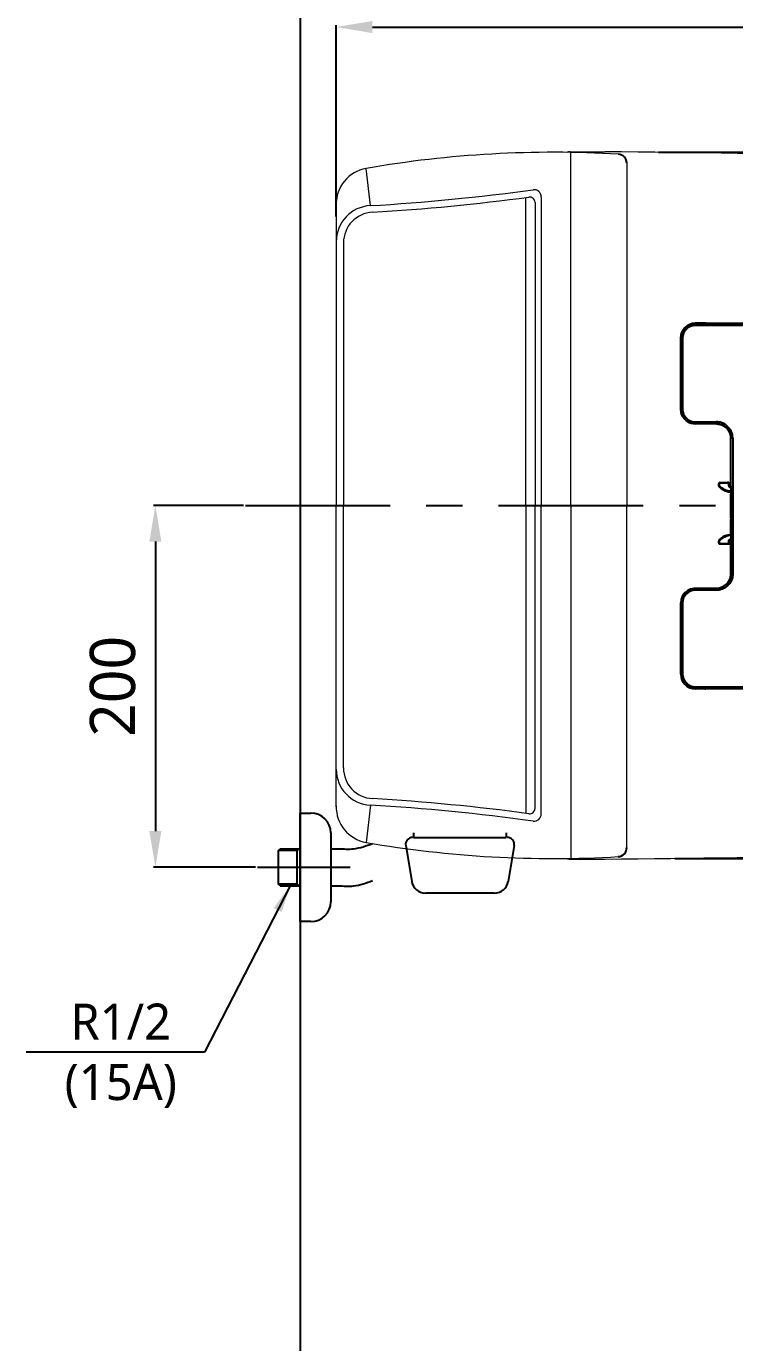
# Model space of a CAD drawing. Header units: millimetres. Extents: x 7763 to 10330, y 539 to 2772.
# Drawn here: x 7763 to 8155, y 1676 to 2403 of the extents above; entities that cross this region are included whole.
import ezdxf

# ---------------------------------------------------------------- set-up
doc = ezdxf.new("R2010")
doc.units = ezdxf.units.MM
doc.linetypes.add('CENTER', pattern=[7, 4, -1, 1, -1])
for name, color, linetype in [('1', 1, 'Continuous'), ('3', 3, 'Continuous'), ('4', 4, 'Continuous'), ('6', 6, 'Continuous'), ('CENTER', 2, 'CENTER'), ('FAUCET', 4, 'Continuous')]:
    doc.layers.add(name, color=color, linetype=linetype)
doc.styles.add('GHS', font='romans.shx', dxfattribs={"bigfont": 'whgtxt.shx'})
doc.styles.get("Standard").update_dxf_attribs({"font": 'NanumGothic.ttf'})
doc.dimstyles.new('AM_ISO$0', dxfattribs={"dimtxt": 3.5, "dimasz": 2.5, "dimexe": 1, "dimexo": 1, "dimgap": 0.8, "dimtad": 1, "dimdec": 0, "dimlfac": 10, "dimdsep": 46, "dimtxsty": 'Standard', "dimcen": 0, "dimclrd": 256, "dimclre": 256, "dimclrt": 2, "dimadec": 0, "dimazin": 2, "dimtp": 0.1, "dimtm": 0.1, "dimtfac": 0.71, "dimtdec": 0, "dimtmove": 0, "dimatfit": 3, "dimfxl": 0, "dimlwd": -1, "dimlwe": -1, "dimarcsym": 0})
doc.dimstyles.new('AM_ISO$7', dxfattribs={"dimtxt": 3.5, "dimasz": 3.5, "dimexe": 1, "dimexo": 1, "dimgap": 1.5, "dimtad": 1, "dimdec": 0, "dimdsep": 46, "dimtxsty": 'Standard', "dimcen": 0, "dimclrd": 256, "dimclre": 256, "dimclrt": 140, "dimadec": 0, "dimazin": 2, "dimtp": 0.1, "dimtm": 0.1, "dimtfac": 0.71, "dimtdec": 0, "dimtmove": 0, "dimatfit": 3, "dimfxl": 0, "dimlwd": -1, "dimlwe": -1, "dimarcsym": 0})

# ---------------------------------------------------------------- blocks, each defined once
blk = doc.blocks.new('*D9')
at = {"color": 3}
for p, q in [((7883.63, 2138.21), (7833.84, 2138.21)), ((7834.84, 2118.21), (7834.84, 1958.21)), ((7890.3, 1938.21), (7833.84, 1938.21))]:
    blk.add_line(p, q, dxfattribs=at)
for points in [[(7831.51, 2118.21), (7838.17, 2118.21), (7834.84, 2138.21)], [(7831.51, 1958.21), (7838.17, 1958.21), (7834.84, 1938.21)]]:
    blk.add_solid(points, dxfattribs=at)
at = {"layer": 'DEFPOINTS', "color": 0}
for p in [(7884.63, 2138.21), (7834.84, 1938.21), (7891.3, 1938.21)]:
    blk.add_point(p, dxfattribs=at)
at = {"color": 2, "insert": (7811.28, 2038.21), "char_height": 25, "attachment_point": 5, "rotation": 90, "style": 'GHS'}
blk.add_mtext('{\\fNanumGothic|b0|i0|c129|p50;200}', dxfattribs=at)
blk = doc.blocks.new('*D17')
at = {"color": 3}
for p, q in [((7934.84, 2297.94), (7934.84, 2403.59)), ((7954.84, 2402.59), (8614.25, 2402.59)), ((8634.25, 2139.57), (8634.25, 2403.59))]:
    blk.add_line(p, q, dxfattribs=at)
for points in [[(7954.84, 2405.93), (7954.84, 2399.26), (7934.84, 2402.59)], [(8614.25, 2405.93), (8614.25, 2399.26), (8634.25, 2402.59)]]:
    blk.add_solid(points, dxfattribs=at)
at = {"layer": 'DEFPOINTS', "color": 0}
for p in [(8634.25, 2402.59), (7934.84, 2296.94), (8634.25, 2138.57)]:
    blk.add_point(p, dxfattribs=at)
at = {"color": 2, "insert": (8284.54, 2426.11), "char_height": 25, "attachment_point": 5, "style": 'GHS'}
blk.add_mtext('{\\fNanumGothic|b0|i0|c129|p50;700}', dxfattribs=at)
blk = doc.blocks.new('*D18')
at = {"color": 3}
for p, q in [((8112.97, 2333.41), (8733.15, 2333.41)), ((8732.15, 2313.41), (8732.15, 1963.12)), ((8122.01, 1943.12), (8733.15, 1943.12))]:
    blk.add_line(p, q, dxfattribs=at)
for points in [[(8728.81, 2313.41), (8735.48, 2313.41), (8732.15, 2333.41)], [(8728.81, 1963.12), (8735.48, 1963.12), (8732.15, 1943.12)]]:
    blk.add_solid(points, dxfattribs=at)
at = {"layer": 'DEFPOINTS', "color": 0}
for p in [(8111.97, 2333.41), (8121.01, 1943.12), (8732.15, 1943.12)]:
    blk.add_point(p, dxfattribs=at)
at = {"color": 2, "insert": (8708.52, 2138.26), "char_height": 25, "attachment_point": 5, "rotation": 90, "style": 'GHS'}
blk.add_mtext('{\\fNanumGothic|b0|i0|c129|p50;390}', dxfattribs=at)
blk = doc.blocks.new('2E12E')
at = {"color": 2}
for p, q in [((6786.36, 1176.99), (6780.79, 1176.99)), ((6780.79, 1176.84), (6783.89, 1176.84)), ((6780.79, 1176.84), (6780.79, 1176.82)), ((6780.79, 1176.82), (6809.23, 1176.82)), ((6809.15, 1175.82), (6780.79, 1175.82)), ((6786.31, 1176.95), (6785.79, 1176.86)), ((6786.31, 1176.95), (6786.36, 1176.99)), ((6787.18, 1177.01), (6786.38, 1176.87)), ((6787.18, 1177.01), (6809.28, 1177)), ((6772.79, 1168.82), (6772.79, 1168.83)), ((6772.79, 1129.51), (6772.79, 1168.82)), ((6773.79, 1168.82), (6773.79, 1129.51)), ((6772.79, 1129.51), (6772.79, 1129.49)), ((6780.79, 1122.5), (6792.49, 1122.5)), ((6792.49, 1121.5), (6780.79, 1121.5)), ((6780.79, 1121.5), (6780.79, 1121.49)), ((6792.47, 1121.49), (6780.79, 1121.49)), ((6792.47, 1121.49), (6792.49, 1121.5)), ((6792.49, 1121.5), (6792.49, 1122.5)), ((6800.46, 1092.12), (6800.46, 1113.65)), ((6800.47, 1113.65), (6800.46, 1113.65)), ((6800.47, 1113.49), (6800.49, 1113.51)), ((6800.47, 1092.12), (6800.47, 1113.49)), ((6801.49, 1113.51), (6801.49, 1038.48)), ((6800.46, 1091.62), (6800.46, 1091.45)), ((6800.46, 1086.7), (6800.46, 1091.45)), ((6800.47, 1087.03), (6800.47, 1092.12)), ((6793.83, 1088.43), (6793.83, 1088.3)), ((6793.83, 1087.34), (6793.83, 1088.3)), ((6794.12, 1087.13), (6793.98, 1086.98)), ((6794.03, 1088.3), (6794.03, 1087.34)), ((6794.33, 1088.93), (6798.5, 1088.93)), ((6794.33, 1088.93), (6794.33, 1088.8)), ((6794.33, 1088.8), (6799.06, 1088.8)), ((6799.06, 1088.6), (6794.33, 1088.6)), ((6799.32, 1088.93), (6799.06, 1088.8)), ((6799.06, 1088.6), (6799.06, 1088.8)), ((6799.36, 1087.11), (6799.36, 1088.3)), ((6799.56, 1088.3), (6799.8, 1088.42)), ((6799.56, 1088.3), (6799.56, 1087.11)), ((6799.8, 1087.32), (6799.8, 1088.42)), ((6800.49, 1085.99), (6800.48, 1086.34)), ((6800.49, 1085.83), (6800.49, 1080.99)), ((6800.02, 1083.88), (6800, 1083.85)), ((6800.46, 1083.18), (6800.46, 1083.87)), ((6800.46, 1083.18), (6800.46, 1083.02)), ((6800.46, 1069.47), (6800.46, 1082.52)), ((6800.49, 1080.99), (6800.49, 1075.99)), ((6800.49, 1070.98), (6800.49, 1066.16)), ((6800.46, 1068.97), (6800.46, 1068.8)), ((6800.46, 1060.54), (6800.46, 1068.8)), ((6800.47, 1064.95), (6800.47, 1059.87)), ((6800.48, 1065.65), (6800.49, 1066)), ((6793.83, 1055.69), (6793.83, 1056.64)), ((6793.83, 1055.69), (6793.83, 1055.55)), ((6793.98, 1057), (6794.12, 1056.86)), ((6794.03, 1056.64), (6794.03, 1055.69)), ((6794.33, 1055.39), (6799.06, 1055.39)), ((6799.06, 1055.19), (6794.33, 1055.19)), ((6794.33, 1055.19), (6794.33, 1055.05)), ((6794.33, 1055.05), (6798.5, 1055.05)), ((6799.06, 1055.19), (6799.06, 1055.39)), ((6799.06, 1055.19), (6799.32, 1055.06)), ((6799.36, 1055.69), (6799.36, 1056.88)), ((6799.56, 1056.88), (6799.56, 1055.69)), ((6799.8, 1055.57), (6799.56, 1055.69)), ((6799.8, 1055.57), (6799.8, 1056.67)), ((6800, 1060.14), (6800.02, 1060.1)), ((6800.46, 1060.54), (6800.46, 1060.37)), ((6800.46, 1038.33), (6800.46, 1057.43)), ((6800.47, 1059.87), (6800.47, 1038.5)), ((6800.46, 1038.33), (6800.47, 1038.33)), ((6800.47, 1038.5), (6800.49, 1038.48)), ((6792.47, 1030.5), (6780.79, 1030.5)), ((6780.79, 1030.5), (6780.79, 1030.48)), ((6780.79, 1030.48), (6792.49, 1030.48)), ((6792.49, 1029.48), (6780.79, 1029.48)), ((6792.47, 1030.5), (6792.49, 1030.48)), ((6792.49, 1029.48), (6792.49, 1030.48)), ((6772.79, 1022.5), (6772.79, 1022.48)), ((6772.79, 1022.49), (6772.79, 1022.48)), ((6772.79, 983.17), (6772.79, 1022.48)), ((6773.79, 1022.48), (6773.79, 983.17)), ((6772.79, 983.16), (6772.79, 983.17)), ((6772.79, 983.17), (6772.79, 983.15)), ((6780.79, 976.17), (6809.15, 976.17)), ((6809.23, 975.17), (6780.79, 975.17)), ((6780.79, 975.17), (6780.79, 975.15)), ((6780.79, 975.15), (6783.89, 975.15)), ((6786.36, 974.99), (6780.79, 974.99)), ((6785.79, 975.12), (6786.31, 975.04)), ((6786.36, 974.99), (6786.31, 975.04)), ((6787.18, 974.98), (6786.38, 975.11)), ((6809.28, 974.98), (6787.18, 974.98))]:
    blk.add_line(p, q, dxfattribs=at)
for points in [[(6772.79, 1168.82), (6772.79, 1168.82), (6772.79, 1168.82), (6772.79, 1168.82), (6773, 1170.63), (6773.4, 1171.88), (6773.9, 1172.88), (6774.48, 1173.74), (6775.13, 1174.47), (6775.74, 1175.02), (6776.4, 1175.5), (6777.81, 1176.24), (6780.79, 1176.82)], [(6780.79, 1176.82), (6780.79, 1176.74), (6780.79, 1176.52), (6780.79, 1176.2), (6780.79, 1175.82)], [(6772.79, 1168.83), (6772.79, 1168.82)], [(6773.79, 1168.82), (6773.41, 1168.82), (6773.08, 1168.82), (6772.87, 1168.82), (6772.79, 1168.82)], [(6780.79, 1121.5), (6777.81, 1122.08), (6776.4, 1122.82), (6775.74, 1123.3), (6775.13, 1123.85), (6774.64, 1124.39), (6774.18, 1125), (6773.76, 1125.68), (6773.4, 1126.44), (6773, 1127.69), (6772.79, 1129.51)], [(6772.79, 1129.51), (6772.87, 1129.51), (6773.08, 1129.51), (6773.41, 1129.51), (6773.79, 1129.51)], [(6780.79, 1122.5), (6780.79, 1122.13), (6780.79, 1121.8), (6780.79, 1121.59), (6780.79, 1121.5)], [(6792.49, 1121.5), (6795.54, 1120.9), (6798.14, 1119.17), (6799.88, 1116.58), (6800.49, 1113.51)], [(6800.49, 1085.99), (6800.49, 1113.51)], [(6801.49, 1113.51), (6801.11, 1113.51), (6800.79, 1113.51), (6800.57, 1113.51), (6800.49, 1113.51)], [(6793.83, 1088.3), (6793.84, 1088.42), (6793.88, 1088.52), (6793.94, 1088.61), (6794.01, 1088.69), (6794.17, 1088.77), (6794.33, 1088.8)], [(6794.03, 1088.3), (6793.95, 1088.3), (6793.88, 1088.3), (6793.84, 1088.3), (6793.83, 1088.3)], [(6793.98, 1086.98), (6793.91, 1087.06), (6793.87, 1087.15), (6793.84, 1087.24), (6793.83, 1087.34)], [(6793.83, 1087.34), (6793.84, 1087.34), (6793.89, 1087.34), (6793.96, 1087.34), (6794.03, 1087.34)], [(6793.83, 1087.34), (6793.83, 1086.96)], [(6793.98, 1086.98), (6793.99, 1086.6)], [(6794.33, 1088.8), (6794.33, 1088.78), (6794.33, 1088.73), (6794.33, 1088.66), (6794.33, 1088.6)], [(6798.5, 1084.09), (6798.59, 1084.07), (6799.1, 1083.95), (6799.53, 1083.88), (6799.83, 1083.85), (6799.98, 1083.84), (6800, 1083.85)], [(6799.06, 1088.8), (6799.16, 1088.78), (6799.26, 1088.75), (6799.35, 1088.7), (6799.42, 1088.64), (6799.52, 1088.47), (6799.56, 1088.3)], [(6799.32, 1088.93), (6799.52, 1088.88), (6799.66, 1088.78), (6799.76, 1088.64), (6799.79, 1088.53), (6799.8, 1088.44), (6799.8, 1088.42)], [(6799.56, 1088.3), (6799.54, 1088.3), (6799.49, 1088.3), (6799.42, 1088.3), (6799.36, 1088.3)], [(6799.36, 1087.11), (6799.43, 1087.11), (6799.49, 1087.11), (6799.54, 1087.11), (6799.56, 1087.11)], [(6799.8, 1087.32), (6799.56, 1087.11)], [(6799.97, 1086.61), (6799.81, 1086.67), (6799.67, 1086.79), (6799.59, 1086.94), (6799.56, 1087.11)], [(6799.8, 1087.32), (6799.81, 1087.21), (6799.84, 1087.12), (6799.89, 1087.02), (6799.96, 1086.93), (6800, 1086.88)], [(6799.97, 1086.62), (6799.97, 1086.6), (6799.96, 1086.55), (6799.95, 1086.49), (6799.94, 1086.42)], [(6799.97, 1086.61), (6800, 1086.64), (6800.02, 1086.65), (6800.05, 1086.68), (6800.1, 1086.72), (6800.13, 1086.74), (6800.14, 1086.75), (6800.14, 1086.75)], [(6800.02, 1086.82), (6800.04, 1086.8), (6800.09, 1086.77), (6800.12, 1086.76), (6800.14, 1086.75)], [(6800.45, 1086.7), (6800.22, 1086.74), (6800.14, 1086.75)], [(6800.02, 1083.88), (6800.05, 1083.89), (6800.23, 1083.88), (6800.45, 1083.87)], [(6800.48, 1083.3), (6800.47, 1083.26), (6800.46, 1083.19), (6800.46, 1083.18)], [(6800.49, 1075.99), (6800.49, 1073.99), (6800.49, 1070.99)], [(6800.48, 1068.68), (6800.47, 1068.72), (6800.46, 1068.8), (6800.46, 1068.8)], [(6800.49, 1065.99), (6800.49, 1038.48)], [(6793.83, 1057.02), (6793.83, 1056.64)], [(6793.98, 1057), (6793.91, 1056.92), (6793.87, 1056.84), (6793.84, 1056.74), (6793.83, 1056.64)], [(6794.03, 1056.64), (6793.95, 1056.64), (6793.88, 1056.64), (6793.84, 1056.64), (6793.83, 1056.64)], [(6793.83, 1055.69), (6793.84, 1055.57), (6793.88, 1055.46), (6793.94, 1055.37), (6794.01, 1055.3), (6794.17, 1055.21), (6794.33, 1055.19)], [(6793.83, 1055.69), (6793.84, 1055.69), (6793.89, 1055.69), (6793.96, 1055.69), (6794.03, 1055.69)], [(6793.98, 1057), (6793.99, 1057.39)], [(6794.33, 1055.39), (6794.33, 1055.31), (6794.33, 1055.25), (6794.33, 1055.2), (6794.33, 1055.19)], [(6798.5, 1059.89), (6798.59, 1059.92), (6799.1, 1060.03), (6799.52, 1060.11), (6799.83, 1060.14), (6799.98, 1060.14), (6800, 1060.14)], [(6799.06, 1055.19), (6799.16, 1055.2), (6799.26, 1055.23), (6799.35, 1055.28), (6799.42, 1055.35), (6799.52, 1055.51), (6799.56, 1055.69)], [(6799.32, 1055.06), (6799.52, 1055.1), (6799.66, 1055.21), (6799.76, 1055.35), (6799.79, 1055.45), (6799.8, 1055.54), (6799.8, 1055.57)], [(6799.36, 1056.88), (6799.4, 1057.12), (6799.52, 1057.33), (6799.71, 1057.48), (6799.94, 1057.57)], [(6799.56, 1056.88), (6799.54, 1056.88), (6799.49, 1056.88), (6799.43, 1056.88), (6799.36, 1056.88)], [(6799.36, 1055.69), (6799.43, 1055.69), (6799.5, 1055.69), (6799.54, 1055.69), (6799.56, 1055.69)], [(6799.56, 1056.88), (6799.59, 1057.05), (6799.67, 1057.2), (6799.81, 1057.31), (6799.97, 1057.37)], [(6799.56, 1056.88), (6799.8, 1056.67)], [(6799.8, 1056.67), (6799.81, 1056.77), (6799.84, 1056.87), (6799.89, 1056.96), (6799.96, 1057.05), (6800, 1057.11)], [(6799.94, 1057.57), (6799.95, 1057.49), (6799.96, 1057.43), (6799.97, 1057.39), (6799.97, 1057.37)], [(6800.14, 1057.23), (6800.1, 1057.27), (6800.06, 1057.29), (6800.02, 1057.33), (6799.99, 1057.36), (6799.98, 1057.37), (6799.97, 1057.37)], [(6800.02, 1060.1), (6800.05, 1060.1), (6800.23, 1060.1), (6800.49, 1060.11)], [(6800.02, 1057.17), (6800.04, 1057.19), (6800.1, 1057.22), (6800.12, 1057.22), (6800.14, 1057.23)], [(6800.45, 1057.29), (6800.22, 1057.25), (6800.14, 1057.23)], [(6800.49, 1038.48), (6800.32, 1036.84), (6799.84, 1035.32), (6798.15, 1032.82), (6795.64, 1031.13), (6794.12, 1030.65), (6792.49, 1030.48)], [(6799.97, 1035.57), (6799.59, 1034.69), (6799.46, 1034.44)], [(6800.46, 1038.33), (6800.23, 1036.41), (6799.97, 1035.57)], [(6800.49, 1038.48), (6800.57, 1038.48), (6800.79, 1038.48), (6801.11, 1038.48), (6801.49, 1038.48)], [(6780.79, 1030.48), (6777.81, 1029.9), (6776.4, 1029.17), (6775.13, 1028.14), (6773.6, 1026), (6773.02, 1024.41), (6772.79, 1022.48)], [(6780.79, 1030.48), (6780.79, 1030.4), (6780.79, 1030.18), (6780.79, 1029.86), (6780.79, 1029.48)], [(6772.79, 1022.49), (6772.79, 1022.33)], [(6773.79, 1022.48), (6773.41, 1022.48), (6773.08, 1022.48), (6772.87, 1022.48), (6772.79, 1022.48)], [(6772.79, 983.17), (6772.87, 983.17), (6773.08, 983.17), (6773.41, 983.17), (6773.79, 983.17)], [(6772.79, 983.17), (6773.02, 981.24), (6773.6, 979.65), (6775.13, 977.51), (6776.4, 976.48), (6777.81, 975.74), (6780.79, 975.17)], [(6780.79, 976.17), (6780.79, 975.79), (6780.79, 975.47), (6780.79, 975.25), (6780.79, 975.17)]]:
    blk.add_lwpolyline(points, dxfattribs=at)
for centre, radius, start, end in [((6780.79, 1168.82), 7, 90.00897, 180.00637), ((6780.79, 1129.5), 7, 179.99075, 269.99391), ((6801.33, 1094.49), 10.51, 225.61177, 265.42504), ((6801.33, 1094.49), 10.78, 227.08165, 254.79902), ((6794.33, 1088.3), 0.3, 90.00538, 180.00753), ((6794.33, 1087.34), 0.301, 179.98991, 225.60488), ((6801.33, 1094.49), 10.31, 225.6125, 265.33613), ((6799.06, 1088.3), 0.3, 0.01711, 90.02105), ((6801.33, 1094.49), 8.19, 260.21975, 264.05346), ((6801.33, 1094.49), 7.99, 260.21955, 263.87564), ((6801.33, 1049.49), 10.51, 94.81226, 134.38823), ((6801.33, 1049.49), 10.78, 105.20098, 132.91835), ((6794.33, 1056.64), 0.301, 134.39512, 180.00746), ((6794.33, 1055.69), 0.3, 179.99316, 269.99698), ((6801.33, 1049.49), 10.31, 94.76208, 134.3875), ((6799.06, 1055.69), 0.3, 269.97474, 359.99185), ((6801.33, 1049.49), 8.19, 95.99468, 99.78025), ((6801.33, 1049.49), 7.99, 96.14515, 99.78045), ((6780.79, 1022.48), 7, 90.00897, 180.00637), ((6780.79, 983.17), 7, 179.99075, 269.99391)]:
    blk.add_arc(centre, radius, start, end, dxfattribs=at)
for centre, major_axis, ratio, start_param, end_param in [((6780.79, 1168.99), (-4.21, 6.81), 0.99966, 5.729789, 7.30029), ((6780.79, 1168.83), (0, 8), 0.999848, 0.098926, 1.570811), ((6780.79, 1168.83), (0, 8), 0.999848, 0.000015, 0.098926), ((6783.89, 1176.88), (-2.5, 0), 0.017455, 1.570806, 3.036883), ((6783.8, 1176.86), (2, 0), 0.017449, 5.715526, 6.178563), ((6786.31, 1176.45), (-0.229, 0.445), 0.99869, 5.363377, 5.807797), ((6786.36, 1176.49), (0, 0.5), 0.999695, 5.719812, 6.283185), ((6780.79, 1129.49), (0, 8), 0.999848, 1.570782, 1.599305), ((6780.79, 1129.49), (0, 8), 0.999848, 1.599305, 2.571298), ((6780.79, 1129.49), (0, 8), 0.999848, 2.571298, 3.141578), ((6792.47, 1113.49), (-5.66, -5.66), 0.999695, 2.727332, 3.926845), ((6792.46, 1113.5), (7.66, 2.32), 0.999451, 5.989191, 6.672186), ((6794.33, 1088.43), (0, 0.5), 0.999848, 0, 1.570796), ((6794.33, 1086.96), (0, 0.5), 0.998838, 1.569846, 2.39245), ((6798.5, 1088.91), (-1.5, 0), 0.017455, 4.13565, 4.712389), ((6800.09, 1087.14), (0.088, -0.575), 0.246445, 5.145086, 5.272141), ((6800.49, 1087.03), (0, 0.8), 0.017455, 1.570796, 2.617994), ((6800.49, 1064.95), (0, 0.8), 0.017455, 0.523599, 1.570796), ((6794.33, 1057.02), (0, -0.5), 0.998838, 3.890736, 4.713339), ((6794.33, 1055.55), (0, 0.5), 0.999848, 1.570796, 3.141593), ((6798.5, 1055.08), (1.5, 0), 0.017455, 4.712389, 5.289125), ((6800.09, 1056.84), (0.088, 0.575), 0.246445, 1.011042, 1.1381), ((6792.47, 1038.5), (5.66, -5.66), 0.999695, 5.497925, 6.697438), ((6792.46, 1038.49), (-7.66, 2.32), 0.999451, 2.752531, 3.435587), ((6792.47, 1038.5), (5.66, -5.66), 0.999695, 0.414252, 0.785253), ((6780.79, 1022.5), (0, 8), 0.999848, 0.877805, 1.537628), ((6780.79, 1022.5), (0, 8), 0.999848, 0.000015, 0.877805), ((6780.79, 1022.5), (0, 8), 0.999848, 1.537628, 1.570811), ((6780.79, 983.15), (0, 8), 0.999848, 1.570782, 3.121269), ((6780.79, 982.99), (4.21, 6.81), 0.99966, 2.124488, 3.694989), ((6780.79, 983.15), (0, 8), 0.999848, 3.121269, 3.141578), ((6783.89, 975.11), (2.5, 0), 0.017455, 0.10471, 1.570786), ((6783.8, 975.12), (-2, 0), 0.017449, 3.246202, 3.709245), ((6786.31, 975.54), (0.229, 0.445), 0.99869, 3.61698, 4.061401), ((6786.36, 975.49), (0, 0.5), 0.999695, 3.141593, 3.704966)]:
    blk.add_ellipse(centre, major_axis=major_axis, ratio=ratio, start_param=start_param, end_param=end_param, dxfattribs=at)
for points in [[(6801.49, 1113.51), (6801.49, 1114.19), (6801.34, 1115.53), (6800.66, 1117.45), (6799.58, 1119.17), (6798.15, 1120.6), (6796.44, 1121.68), (6794.52, 1122.35), (6793.18, 1122.5), (6792.49, 1122.5)], [(6799.36, 1087.11), (6799.36, 1087.04), (6799.37, 1086.91), (6799.45, 1086.73), (6799.58, 1086.58), (6799.75, 1086.47), (6799.87, 1086.43), (6799.94, 1086.42)], [(6801.49, 1038.48), (6801.49, 1037.79), (6801.34, 1036.46), (6800.67, 1034.54), (6799.59, 1032.82), (6798.15, 1031.38), (6796.43, 1030.3), (6794.51, 1029.63), (6793.18, 1029.48), (6792.49, 1029.48)]]:
    blk.add_open_spline(points, degree=3, dxfattribs=at)

msp = doc.modelspace()

# ---------------------------------------------------------------- linework, layer by layer
at = {"color": 0, "linetype": 'Continuous', "lineweight": 0}
for p, q in [((8064.21674, 2333.67297), (8083.49314, 2333.67499)), ((8064.50707, 2138.20985), (8064.50707, 2333.673)), ((7953.75087, 2303.9007), (7951.42091, 2324.46223)), ((8095.52057, 2327.30493), (8095.52057, 2138.20995)), ((8039.76334, 2138.20995), (8039.76334, 2308.41443)), ((8048.20759, 2308.6992), (8048.20759, 2138.20995)), ((7934.83969, 2304.7566), (7934.83969, 2138.20995)), ((8044.76334, 2305.69913), (8044.76334, 2138.20995)), ((7938.83969, 2283.28633), (7938.83969, 2138.20995)), ((7934.83969, 1971.66331), (7934.83969, 2138.20995)), ((7938.83969, 1993.13358), (7938.83969, 2138.20995)), ((8039.76334, 2138.20995), (8039.76334, 1968.00548)), ((8044.76334, 1970.72078), (8044.76334, 2138.20995)), ((8048.20759, 1967.72071), (8048.20759, 2138.20995)), ((8064.50707, 2138.20985), (8064.50707, 1942.74671)), ((8095.52057, 1949.11498), (8095.52057, 2138.20995)), ((7953.75087, 1972.51921), (7951.42091, 1951.95768)), ((8064.21674, 1942.74674), (8083.49314, 1942.74472))]:
    msp.add_line(p, q, dxfattribs=at)
for centre, radius, start, end in [((8054.83898, 1728.36685), 605, 86.59064726, 99.84241566), ((8064.21726, 2328.67297), 5, 90.00601093, 111.65893184), ((8033.10337, -4566.8602), 6900.71917, 87.146898968, 89.581616521), ((7954.83969, 2304.7566), 20, 99.84241566, 181.30379352), ((7890.534, 3418.4093), 1116.3, 273.24422639, 277.88422469), ((7890.534, 3418.4093), 1120, 273.29270105, 277.73927704), ((8041.76334, 2305.63858), 3, 0, 97.73927704), ((8044.20759, 2308.6992), 4, 0, 97.88422469), ((7954.83969, 2283.93036), 20, 93.12079211, 180), ((7955.83969, 2283.28633), 17, 93.29270105, 180), ((7954.83969, 1992.48955), 20, 180, 266.87920789), ((7955.83969, 1993.13358), 17, 180, 266.70729895), ((7954.83969, 1971.66331), 20, 178.69620648, 260.15758434), ((7890.534, 858.01061), 1116.3, 82.11577531, 86.75577361), ((7890.534, 858.01061), 1120, 82.26072296, 86.70729895), ((8041.76334, 1970.78133), 3, 262.26072296, 0), ((8044.20759, 1967.72071), 4, 262.11577531, 0), ((8054.83898, 2548.05306), 605, 260.15758434, 273.40935274), ((8033.10338, 8843.2799), 6900.71917, 270.418383378, 272.839520167), ((8064.21726, 1947.74674), 5, 248.33489606, 269.99398897)]:
    msp.add_arc(centre, radius, start, end, dxfattribs=at)
for centre, start, end in [((8090.52057, 2327.30493), 0, 86.59064726), ((8090.52057, 1949.11498), 273.40935274, 0)]:
    msp.add_arc(centre, 5, start, end)
at = {"color": 4}
for points in [[(7931.83969, 1948.45963), (7935.96398, 1948.45963), (7944.45264, 1948.45963), (7954.83463, 1951.37548)], [(7931.83969, 1927.95963), (7935.96398, 1927.95963), (7944.45264, 1927.95963), (7954.83463, 1930.87548)]]:
    msp.add_spline(points, degree=3, dxfattribs=at)
at = {"layer": '1', "color": 0, "linetype": 'Continuous'}
msp.add_line((8085.51518, 2138.20995), (8085.52057, 2138.20995), dxfattribs=at)
msp.add_line((8085.51518, 2138.20995), (8085.52057, 2138.20995), dxfattribs=at)
at = {"layer": '1'}
msp.add_line((7891.30415, 1938.20963), (7942.63061, 1938.20963), dxfattribs=at)
at = {"layer": '3', "color": 0}
msp.add_line((7977.63848, 1954.70557), (8028.87984, 1954.70557), dxfattribs=at)
at = {"layer": '4'}
for p, q in [((7914.83969, 1908.20963), (7914.83969, 1968.20963)), ((7914.83969, 1968.20963), (7920.83969, 1968.20963)), ((7931.83969, 1957.20963), (7931.83969, 1919.20963)), ((7902.83969, 1947.45963), (7903.83969, 1948.45963)), ((7902.83969, 1928.95963), (7902.83969, 1947.45963)), ((7913.33969, 1947.45963), (7902.83969, 1947.45963)), ((7903.83969, 1948.45963), (7914.83969, 1948.45963)), ((7913.33969, 1927.95963), (7913.33969, 1948.45963)), ((7913.33969, 1947.45963), (7914.33969, 1948.45963)), ((7914.83969, 1947.84267), (7914.83969, 1928.57724)), ((7913.33969, 1928.95963), (7902.83969, 1928.95963)), ((7903.83969, 1927.95963), (7902.83969, 1928.95963)), ((7903.83969, 1927.95963), (7914.83969, 1927.95963)), ((7914.33969, 1927.95963), (7913.33969, 1928.95963)), ((7920.83969, 1908.20963), (7914.83969, 1908.20963))]:
    msp.add_line(p, q, dxfattribs=at)
for centre, start, end in [((7920.83969, 1957.20963), 0, 90), ((7920.83969, 1919.20963), 270, 0)]:
    msp.add_arc(centre, 11, start, end, dxfattribs=at)
at = {"layer": '6'}
msp.add_lwpolyline([(10329.93163, 2633.20995), (7914.83969, 2633.20995), (7914.83969, 738.20995), (9812.23819, 738.20995), (9812.23819, 1738.20995)], dxfattribs=at)
at = {"layer": 'CENTER', "color": 1, "linetype": 'CENTER', "ltscale": 20}
msp.add_line((7884.62553, 2138.20995), (8691.92087, 2138.20995), dxfattribs=at)
at = {"layer": 'FAUCET', "color": 0}
for p, q in [((7977.63848, 1957.26822), (7977.63848, 1954.70557)), ((8028.87984, 1957.26822), (8028.87984, 1954.70557)), ((7973.25916, 1950.22964), (7976.5678, 1930.37778)), ((8033.25916, 1950.22964), (8029.95052, 1930.37778)), ((8022.36716, 1923.95371), (7984.15116, 1923.95371))]:
    msp.add_line(p, q, dxfattribs=at)
for centre, radius, start, end in [((7977.05084, 1950.86159), 3.84398, 90, 189.46232221), ((8029.46748, 1950.86159), 3.84398, 350.53767779, 90), ((7984.15116, 1931.64168), 7.68796, 189.46232221, 270), ((8022.36716, 1931.64168), 7.68796, 270, 350.53767779)]:
    msp.add_arc(centre, radius, start, end, dxfattribs=at)

# ---------------------------------------------------------------- block references
msp.add_blockref('2E12E', (1352.61881, 1061.85394))

# ---------------------------------------------------------------- texts
at = {"layer": '1', "color": 2, "insert": (7815.71471, 1834.03453), "char_height": 20, "width": 72.3809524, "attachment_point": 5, "style": 'GHS'}
msp.add_mtext('\\A1;{\\fNanumGothic|b0|i0|c129|p50;R1/2\\P(15A)}', dxfattribs=at)

# ---------------------------------------------------------------- dimensions: what is measured, and where the dimension line sits
at = {"color": 3}
dim = msp.add_linear_dim(base=(8634.24872, 2402.59362), p1=(7934.83969, 2296.93585), p2=(8634.24872, 2138.57363), text='{\\fNanumGothic|b0|i0|c129|p50;700}', dimstyle='AM_ISO$0', override={"dimtxt": 25, "dimasz": 20, "dimgap": 10, "dimtoh": 1, "dimtxsty": 'GHS', "dimclrd": 3, "dimclre": 3, "dimtdec": 2}, dxfattribs=at)
dim.commit()
dim.dimension.update_dxf_attribs({"geometry": '*D17', "text_midpoint": (8284.54421, 2426.11293)})
for base, p1, p2, text, override, picture, middle in [((8732.14812, 1943.12067), (8111.96549, 2333.40833), (8121.00951, 1943.12067), '{\\fNanumGothic|b0|i0|c129|p50;390}', {"dimtxt": 25, "dimasz": 20, "dimgap": 10, "dimtoh": 1, "dimtxsty": 'GHS', "dimclrd": 3, "dimclre": 3, "dimtdec": 2}, '*D18', (8708.52151, 2138.2645)), ((7834.83969, 1938.20963), (7884.62553, 2138.20995), (7891.30415, 1938.20963), '{\\fNanumGothic|b0|i0|c129|p50;<>}', {"dimtxt": 25, "dimasz": 20, "dimgap": 10, "dimtoh": 1, "dimlfac": 1, "dimtxsty": 'GHS', "dimclrd": 3, "dimclre": 3, "dimtdec": 2}, '*D9', (7811.28461, 2038.20979))]:
    dim = msp.add_linear_dim(base=base, p1=p1, p2=p2, angle=90, text=text, dimstyle='AM_ISO$0', override=override, dxfattribs=at)
    dim.commit()
    dim.dimension.update_dxf_attribs({"geometry": picture, "text_midpoint": middle})

# ---------------------------------------------------------------- leaders
msp.add_leader([(7909.33969, 1927.95963), (7861.96591, 1836.14209), (7763.47714, 1836.14209)], dimstyle='AM_ISO$7', override={"dimtxt": 20, "dimasz": 15, "dimgap": 1.5, "dimtad": 0, "dimlfac": 10, "dimclrd": 3, "dimclrt": 2}, dxfattribs=at)

doc.saveas('drawing.dxf')
